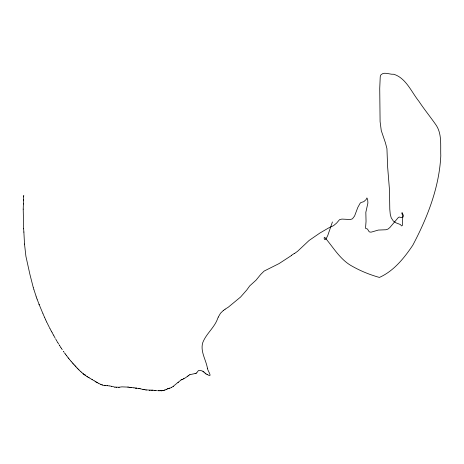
<?xml version="1.0" encoding="UTF-8"?>
<svg xmlns="http://www.w3.org/2000/svg" width="464" height="464" viewBox="0 0 464 464"><rect width="100%" height="100%" fill="white"/><g stroke="black" fill="none" stroke-linecap="round" stroke-linejoin="round"><path stroke-width="0.7" d="M23.212 209.154L23.362 205.03M23.212 209.096L23.647 228.81M23.397 204.032L23.397 203.4M23.391 203.244L23.38 200.581M23.391 204.183L23.38 204.601M23.502 198.551L23.536 197.966M23.374 200.721L23.42 199.99M23.455 199.375L23.478 199.073M23.426 199.822L23.461 199.305M23.676 196.411L23.739 195.779M23.641 196.858L23.67 196.527M23.658 196.649L23.583 197.49M23.786 195.483L23.757 195.669M332.421 221.943L327.787 235.451L325.896 239.25L324.551 239.482L324.046 237.986L324.719 237.301C333.436 247.451 340.228 259.921 352.524 266.411C360.98 271.167 370.081 274.821 379.419 277.426C393.814 271.011 404.179 258.048 412.774 245.265C427.431 217.57 439.304 187.305 440.8 155.695C440.33 145.058 442.238 133.22 435.394 124.091C430.024 116.435 424.119 109.168 418.951 101.367C411.452 92.04 406.029 78.027 393.756 74.263C389.441 74.727 384.041 71.189 380.689 75.104L380.236 76.746L379.732 88.386L380.091 121.603L381.269 130.616L385.416 142.79L386.941 148.631L387.62 166.733L389.505 190.182L389.789 209.252L390.265 214.345L391.222 217.813L393.333 221.038L396.041 222.865L400.386 224.535L401.598 225.962L402.34 225.51L402.758 216.682L402.543 214.867L401.836 213.649L402.062 212.611L403.384 215.447L403.054 216.92L401.708 217.61L399.284 217.042L398.379 217.448L389.795 227.604L387.979 229.077L385.949 229.75L378.288 230.069L371.496 232.07L370.034 232.11L369.089 231.652L367.482 229.048L365.528 228.346L366.044 221.351L365.835 212.338L367.906 202.977L367.645 199.398L366.902 197.942L366.166 199.491L363.788 201.672L360.876 202.553L360.064 203.365L357.802 207.46L354.589 215.998L352.489 218.793L350.401 219.524L341.875 219.083L339.503 219.704L336.551 223.143L333.5 225.684L328.373 228.085L319.829 233.085L309.134 240.433L297.633 251.244L294.559 253.477M218.283 317.069L220.522 313.229L223.451 310.375M196.579 372.981L196.817 372.754A5.284 3.631 87.8 0 0 196.968 372.557L197.786 371.328A2.488 1.868 -23.9 0 1 197.96 371.154L198.528 370.597M177.903 382.464L173.287 386.292M181.099 379.975L180.937 380.097A13.856 9.564 56.8 0 1 180.606 380.347L178.994 381.657A7.998 5.266 40.3 0 1 178.733 381.866L178.356 382.121M173.037 386.483L172.521 386.86M188.407 375.62L189.689 374.86M291.462 255.519L279.113 263.564L264.132 271.08L260.704 274.45L256.018 280.198L249.719 285.888L246.755 290.017L240.59 297.03L228.259 307.214L225.034 309.215M187.711 376.147L185.762 377.603A8.3 6.084 47.3 0 1 185.513 377.754A9.86 7.273 52.5 0 1 185.345 377.853L183.947 378.578M183.518 378.85L183.686 378.74A12.134 7.755 21.2 0 1 183.976 378.601M171.68 387.394L169.818 388.217M182.723 379.291L183.257 379.013A10.51 7.134 31.4 0 0 183.541 378.873M164.998 389.986L166.042 389.505A13.114 8.027 42.4 0 1 166.274 389.337M198.94 370.446L200.436 370.405L202.658 371.165M166.315 389.389L167.539 388.913M195.924 373.346L195.785 373.392A1.74 1.143 4.8 0 1 195.564 373.439L195.356 373.497M164.639 390.137L163.775 390.398M190.339 374.616L190.518 374.552A9.999 7.842 42.6 0 1 190.797 374.454L194.549 373.671A3.236 2.842 35.8 0 0 194.781 373.636L195.135 373.543M181.726 379.639L182.439 379.401A4.495 3.294 45.1 0 0 182.717 379.279M168.681 388.554L167.939 388.78M161.855 390.653L162.284 390.595M119.59 387.162L121.411 386.93A12.87 5.591 54.1 0 0 121.649 386.883L121.771 386.877A15.753 6.74 51.9 0 1 121.962 386.86L127.954 387.104M119.3 387.191L118.883 387.225M162.951 390.537L162.615 390.566M160.875 390.746L161.31 390.711M105.438 385.659L107.178 385.688M158.85 390.746L159.291 390.734A10.492 5.527 37.4 0 1 159.836 390.705M150.626 390.131L150.928 390.131M118.575 387.225L116.423 387.156M150.336 390.131L149.524 390.12M107.491 385.717L109.545 385.932M160.324 390.763L159.86 390.746M116.162 387.138L115.055 387.046M151.235 390.143L152.627 390.212M149.211 390.108L146.166 389.864M155.115 390.479L157.203 390.647M152.963 390.236L154.773 390.45M128.192 387.127L129.247 387.254M133.968 387.846L135.505 388.003M144.553 389.667L145.737 389.812M130.384 387.394L130.053 387.347M131.173 387.475L133.632 387.805A13.497 6.943 45.1 0 0 133.951 387.817M136.538 388.188L138.73 388.507M144.136 389.609L142.97 389.395M111.343 386.251L109.777 385.967M135.877 388.061L136.254 388.136M206.967 374.512L206.086 374.03M104.673 385.607L103.107 385.253A14.326 4.367 52.5 0 1 102.938 385.201L102.324 385.027M114.399 386.959L111.592 386.297M142.216 389.226L140.215 388.78M102.092 384.946L102.034 384.929A11.13 2.865 47.6 0 1 101.773 384.801L101.117 384.534M207.559 374.68C213.104 378.206 207.802 370.765 207.524 368.781M100.932 384.453L100.555 384.279M100.427 384.221L98.884 383.467M98.762 383.409L97.51 382.736M202.791 371.235L203.748 371.873M94.209 380.805L93.16 380.19M94.372 380.898L95.433 381.495M86.988 376.49L87.806 376.977M87.551 376.826L88.027 377.104M97.33 382.632L96.582 382.179M92.719 379.935L92.005 379.506M95.729 381.669L96.332 382.029M92.33 379.697L89.355 377.905M89.256 377.847L88.531 377.4M86.901 376.432L85.811 375.712M85.591 375.562L85.185 375.266M84.448 374.709L85.051 375.161M84.407 374.674L84.048 374.396M204.92 372.963L203.87 371.983M204.949 372.986L205.975 373.92M83.636 374.077L82.94 373.503M82.702 373.3L81.299 372.105M81.246 372.064L80.719 371.594M80.574 371.461L79.808 370.742M79.501 370.44L79.135 370.081M79.031 369.976L78.555 369.501M78.503 369.443L78.027 368.961M77.923 368.857L77.227 368.138M77.175 368.08L76.183 367.041M75.754 366.572L76.131 366.983M75.702 366.514L75.278 366.05M74.223 364.884L75.011 365.754M73.724 364.333L72.813 363.329M72.668 363.167L72.216 362.645M71.27 361.543L72.111 362.523M70.835 361.033L71.172 361.427M70.69 360.864L70.163 360.226M68.852 358.614L69.345 359.217M69.49 359.403L69.832 359.82M68.8 358.55L68.55 358.243M68.452 358.115L68.092 357.657M67.988 357.524L66.741 355.882M66.636 355.749L66.329 355.337M65.656 354.426L66.172 355.128M65.093 353.661L65.552 354.287M64.948 353.464L64.595 352.982M64.049 352.217L63.742 351.782M63.388 351.271L63.638 351.631M62.269 349.63L61.985 349.201M61.468 348.423L61.753 348.853M61.329 348.215L60.772 347.356M60.442 346.846L60.68 347.211M60.158 346.393L59.676 345.639M59.63 345.564L59.143 344.787M57.872 342.71L58.644 343.981M57.774 342.554L57.449 342.009M56.944 341.168L57.13 341.475M56.759 340.86L55.767 339.161M55.025 337.862L55.274 338.297M53.163 334.498L53.836 335.716M54.781 337.427L53.911 335.861M52.693 333.657L53 334.213M51.005 330.53L51.417 331.29M51.498 331.441L52.148 332.642M52.461 333.227L52.223 332.792M50.843 330.223L49.996 328.622M49.48 327.636L49.909 328.454M49.225 327.137L47.264 323.199M47.026 322.712L46.754 322.138M46.673 321.975L45.779 320.032M45.704 319.87L44.672 317.579M44.602 317.422L42.995 313.78M42.932 313.629L39.515 305.399M39.173 304.541L39.341 304.964M38.75 303.468L39.115 304.401M38.582 303.038L37.161 299.309M37.108 299.17L36.731 298.12M36.679 297.981L36.059 296.177M36.018 296.044L33.953 289.739M33.889 289.542L33.309 287.663M33.269 287.535L29.887 274.282A9.425 1.653 68.5 0 0 29.853 274.131L25.909 256.285L24.511 244.006M207.454 368.329C206.022 359.838 200.106 351.416 202.745 342.658C206.202 333.575 214.664 327.52 217.761 318.263A16.605 13.044 50.8 0 1 218.312 317.092M23.873 232.006L24.517 244.116M23.879 232.104L23.641 228.723M291.363 255.403A111.331 100.647 5.7 0 1 294.466 253.356M223.515 310.428A19.662 15.242 23.2 0 1 225.11 309.297M207.553 368.636A2.152 0.313 85.9 0 1 207.495 368.23M207.269 374.552A2.511 0.29 31.5 0 1 207.478 374.622M205.825 373.694A5.933 0.481 55.7 0 1 205.894 373.74M203.684 371.884A6.728 2.39 -5.9 0 1 203.818 371.995M196.568 372.969A2.216 1.641 9.6 0 1 196.179 373.201A3.845 3.062 19.1 0 1 195.907 373.317M195.118 373.514A2.79 1.798 5.2 0 1 195.338 373.462M189.648 374.726A14.483 3.231 -10.6 0 1 190.02 374.587M188.216 375.875A14.726 10.173 79.3 0 1 188.436 375.689M188.123 375.881A7.987 5.817 37.5 0 1 187.74 376.176M181.064 379.946A4.199 2.859 32.2 0 1 181.679 379.575M177.996 382.533A12.835 7.923 26.7 0 1 178.466 382.208M173.194 386.564A21.501 11.606 13.7 0 1 173.455 386.384M172.086 387.051A10.956 6.363 30.9 0 1 171.599 387.312M169.714 388.09A9.228 5.551 36.6 0 1 169.203 388.223M168.734 388.606A14.361 7.412 24.8 0 1 169.163 388.496M167.481 388.832A17.951 11.403 48.8 0 1 167.881 388.687M164.969 389.957A15.469 9.042 38.5 0 1 164.61 390.102M163.711 390.328A9.947 5.406 34.5 0 1 163.409 390.381M163.409 390.357A10.881 6.537 44.8 0 1 162.887 390.415M162.354 390.682A11.362 5.742 32.4 0 1 162.69 390.659M161.948 390.787A14.262 7.842 39.7 0 1 161.408 390.862M160.747 390.566A9.344 4.773 34.7 0 1 160.196 390.566M158.734 390.578A17.423 8.816 35.9 0 1 158.398 390.566M158.305 390.798A13.682 8.926 57.9 0 1 157.951 390.787M155.167 390.584A14.506 7.987 43 0 1 154.819 390.555M152.575 390.125A12.551 6.229 38.5 0 1 152.905 390.149M151.049 390.27A18.299 7.847 31.9 0 1 151.351 390.282M149.64 390.265A17.423 7.888 35.4 0 1 149.333 390.259M146.282 390.091A17.551 9.199 45.7 0 1 145.853 390.056M144.42 389.447A15.225 6.972 39.3 0 1 144.002 389.377M143.051 389.592A17.238 9.199 47.2 0 1 142.628 389.511M139.873 388.629A12.922 6.56 45.1 0 1 140.18 388.699M139.165 388.507A11.612 4.907 37.6 0 1 139.757 388.612M138.922 388.362A17.197 8.282 43.8 0 1 138.632 388.31M136.468 388.078A9.321 3.99 38 0 1 136.184 388.02M135.61 388.269A15.428 8.271 48.9 0 1 135.975 388.339M130.796 387.452A10.527 3.996 33.5 0 1 131.19 387.498M130.587 387.353A11.565 5.771 47.3 0 1 130.349 387.324M129.781 387.382A10.428 4.478 39.9 0 1 130.106 387.434M129.613 387.382A10.341 5.307 51 0 1 129.288 387.353M128.163 387.069A14.396 6.879 47.5 0 1 127.919 387.04M119.086 387.394A14.871 4.541 32.9 0 1 118.854 387.411M116.383 387.336A13.682 3.706 33.7 0 1 116.655 387.37M115.055 387.336A12.145 4.019 45 0 1 114.689 387.336M111.406 386.344A12.215 4.159 47.3 0 1 111.662 386.402M107.439 385.642A9.744 3.068 48.4 0 1 107.114 385.601M105.334 385.578A14.616 4.594 48.6 0 1 105.195 385.572M105.003 385.323A12.429 4.315 56.8 0 1 104.69 385.236M104.876 385.706A12.563 4.095 53 0 1 104.719 385.688M102.254 384.882A15.764 5.017 55.6 0 1 102.022 384.795M97.434 382.597A8.642 2.332 50.3 0 1 97.254 382.493M96.819 382.597A12.087 1.752 42.1 0 1 97.069 382.759M95.822 381.936A13.027 1.908 42.2 0 1 96.06 382.087M88.45 377.4A14.506 1.433 42.6 0 1 88.641 377.516M85.04 374.744A13.444 1.444 47.1 0 1 84.796 374.547M85.138 375.185A15.637 2.801 56.2 0 1 84.999 375.074M83.706 374.036A14.367 2.1 53.8 0 1 83.566 373.92M83.363 374.181A13.932 2.123 54.7 0 1 83.149 374.03M75.22 365.986A14.72 1.421 54.2 0 1 75.064 365.806M74.031 364.658A14.732 1.056 52.4 0 1 74.182 364.82M73.26 363.967A12.702 0.789 52.3 0 1 73.121 363.811M39.109 304.836A12.551 2.291 60.7 0 1 39.022 304.61"/></g></svg>
